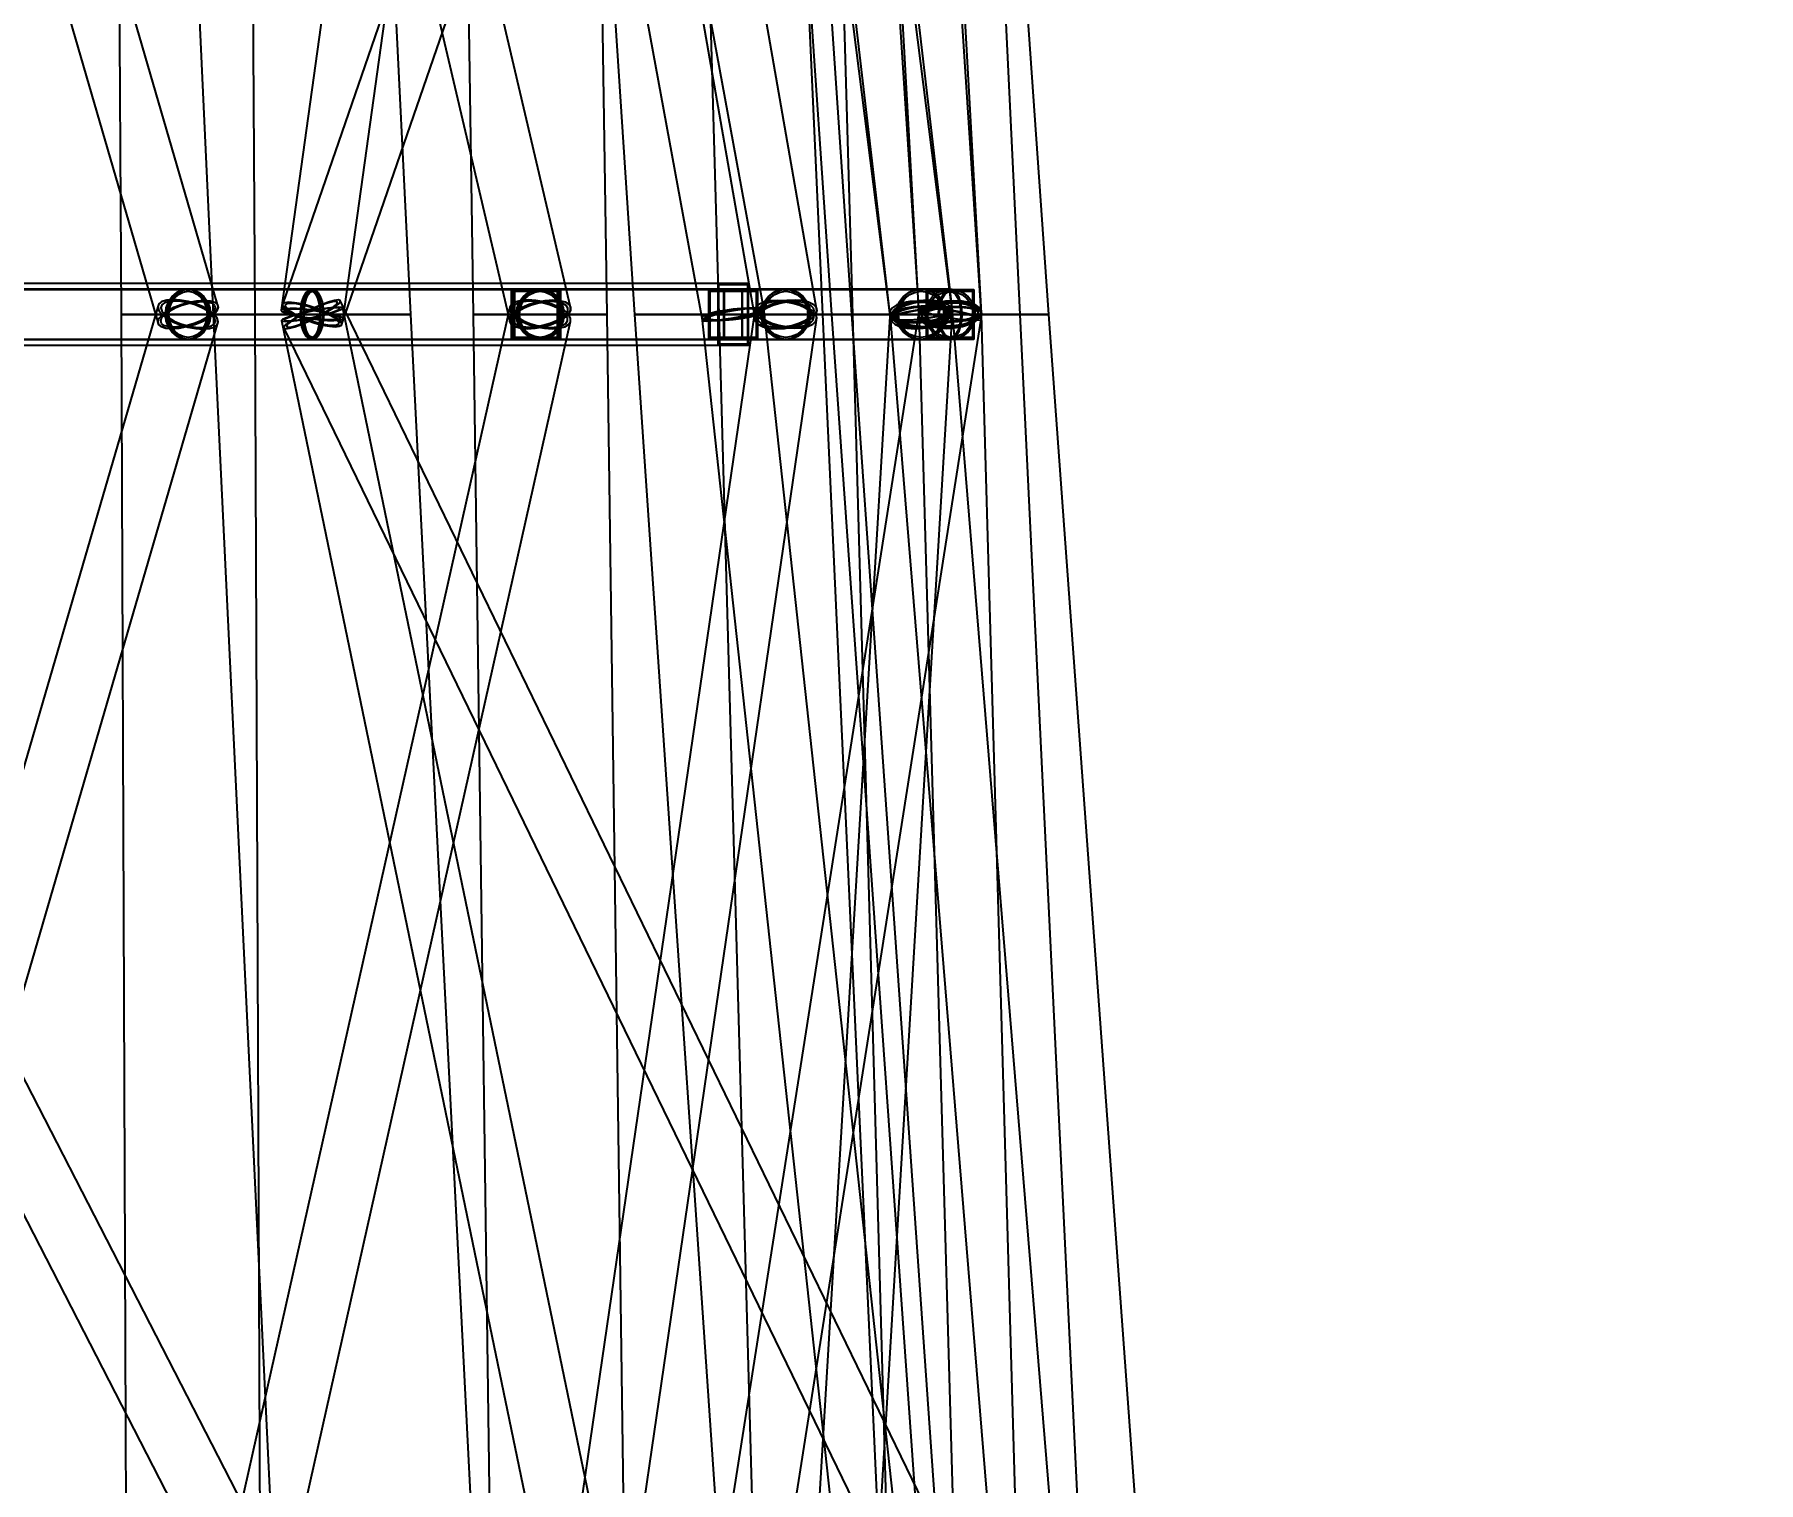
# Model space of a CAD drawing. Header units: millimetres. Extents: x -123812 to 252100, y -3000 to 639000.
# Drawn here: x 16293 to 30272, y 115526 to 127270 of the extents above; entities that cross this region are included whole.
import ezdxf

# ---------------------------------------------------------------- set-up
doc = ezdxf.new("R2010")
doc.units = ezdxf.units.MM
doc.layers.add('D-STR-DIM', color=7, linetype='Continuous', lineweight=13)
doc.layers.add('D-STR-STRC', color=7, linetype='Continuous', lineweight=25)
doc.styles.add('OpenSansCondensed-Light', font='OpenSansCondensed-Light.ttf')
doc.styles.add('TOWER_UNICODE', font='Arial Unicode.ttf')
doc.dimstyles.new('EZDXF', dxfattribs={"dimtxt": 0.25, "dimasz": 0.175, "dimexe": 0.375, "dimexo": 0.125, "dimgap": 0.1, "dimtad": 1, "dimlfac": 100, "dimzin": 12, "dimdsep": 46, "dimtxsty": 'OpenSansCondensed-Light', "dimblk": 'ARCHTICK', "dimcen": 2.5, "dimazin": 3, "dimtfac": 0.5, "dimtmove": 2, "dimatfit": 3})

# ---------------------------------------------------------------- blocks, each defined once
blk = doc.blocks.new('_ARCHTICK')
at = {"color": 0, "linetype": 'BYBLOCK', "const_width": 0.15}
blk.add_lwpolyline([(-0.5, -0.5), (0.5, 0.5)], dxfattribs=at)

msp = doc.modelspace()

# ---------------------------------------------------------------- linework, layer by layer
at = {"layer": 'D-STR-STRC'}
for points in [[(17112.8, 149954.8), (21708.1, 124954.8), (21716.6, 124948.3), (21741.5, 124945.3), (21781.3, 124946.1), (21833, 124950.5), (21893.3, 124958.3), (21957.9, 124969), (22022.6, 124981.7), (22082.9, 124995.8), (22134.6, 125010.1), (22174.3, 125023.7), (22199.3, 125035.7), (22207.8, 125045.2), (17612.6, 150045.2)], [(21772.2, 150034.3), (18292.1, 125034.3), (18300.7, 125023.5), (18325.8, 125011.1), (18365.8, 124998), (18417.9, 124985), (18478.6, 124973), (18543.7, 124962.9), (18608.9, 124955.3), (18669.6, 124950.7), (18721.7, 124949.5), (18761.7, 124951.7), (18786.8, 124957.3), (18795.4, 124965.7), (22275.5, 149965.7)], [(20060.3, 149968.8), (23231.3, 124968.8), (23239.9, 124959.8), (23265.1, 124953.5), (23305.1, 124950.4), (23357.3, 124950.7), (23418.1, 124954.4), (23483.3, 124961.1), (23548.5, 124970.5), (23609.3, 124981.9), (23661.5, 124994.6), (23701.6, 125007.6), (23726.8, 125020.1), (23735.3, 125031.2), (20564.3, 150031.2)], [(22070.8, 149986.8), (23464.3, 124986.8), (23472.9, 124970.6), (23498.2, 124956.4), (23538.5, 124945.2), (23591.1, 124937.8), (23652.2, 124934.5), (23717.9, 124935.8), (23783.5, 124941.4), (23844.7, 124951), (23897.2, 124963.9), (23937.5, 124979.3), (23962.9, 124996.2), (23971.5, 125013.2), (22578.1, 150013.2)], [(13660.8, 137418.9), (17299.3, 124918.9), (17321.6, 124900.6), (17358.7, 124889.2), (17408.1, 124885.3), (17466.3, 124889.2), (17529.5, 124900.6), (17593.2, 124918.9), (17653.2, 124942.6), (17705.4, 124970.3), (17746.2, 125000), (17772.8, 125029.7), (17783.5, 125057.4), (17777.5, 125081.1), (14139, 137581.1)], [(17215.9, 137441.4), (20146.4, 124941.4), (20161.4, 124917.2), (20192.1, 124898.6), (20236.7, 124886.9), (20291.9, 124882.9), (20354, 124886.9), (20418.8, 124898.6), (20481.9, 124917.2), (20539, 124941.4), (20586.2, 124969.7), (20620.2, 125000), (20638.8, 125030.3), (20640.7, 125058.6), (17710.2, 137558.6)], [(22617.9, 137586.9), (18305.8, 125086.9), (18304.1, 125071), (18318.7, 125050.2), (18348.7, 125026), (18391.9, 125000), (18445.5, 124974), (18505.8, 124949.8), (18568.7, 124929), (18629.9, 124913.1), (18685.2, 124903), (18730.8, 124899.6), (18763.7, 124903), (18781.7, 124913.1), (23093.7, 137413.1)], [(19952.9, 137469.5), (22134.6, 124969.5), (22140.5, 124941.1), (22163, 124916.7), (22200.7, 124898), (22250.9, 124886.2), (22310.3, 124882.2), (22374.9, 124886.2), (22440.1, 124898), (22501.6, 124916.7), (22555.2, 124941.1), (22597.2, 124969.5), (22624.8, 125000), (22636.1, 125030.5), (20454.3, 137530.5)], [(21774.5, 137469.8), (23231.1, 124969.8), (23243.6, 124941.7), (23272.4, 124917.5), (23315.6, 124899), (23370.2, 124887.3), (23432.5, 124883.3), (23498.3, 124887.3), (23563, 124899), (23622.4, 124917.5), (23672.2, 124941.7), (23709.2, 124969.8), (23730.8, 125000), (23735.5, 125030.2), (22278.9, 137530.2)], [(22649, 137470.6), (23467, 124970.6), (23484.9, 124943.2), (23518.8, 124919.7), (23566.2, 124901.7), (23624, 124890.3), (23688.2, 124886.4), (23754.3, 124890.3), (23818, 124901.7), (23874.9, 124919.7), (23921.1, 124943.2), (23953.4, 124970.6), (23969.7, 125000), (23968.8, 125029.4), (23150.9, 137529.4)], [(12511.3, 124884.6), (18934.3, 112384.6), (18944.3, 112380.6), (18969, 112384.6), (19006.8, 112396.6), (19055, 112415.6), (19110.4, 112440.3), (19169.3, 112469.1), (19227.5, 112500), (19281.2, 112530.9), (19326.7, 112559.7), (19360.8, 112584.4), (19381.3, 112603.4), (19386.7, 112615.4), (12963.8, 125115.4)], [(12737.6, 124796.8), (18543.7, 124796.8), (18561.5, 124803.7), (18578.1, 124824), (18592.3, 124856.3), (18603.2, 124898.4), (18610.1, 124947.4), (18612.4, 125000), (18610.1, 125052.6), (18603.2, 125101.6), (18592.3, 125143.7), (18578.1, 125176), (18561.5, 125196.3), (18543.7, 125203.2), (12737.6, 125203.2)], [(14141, 112440.2), (17783.8, 124940.2), (17775.6, 124969), (17751.3, 125000), (17712.4, 125031), (17661.6, 125059.8), (17602.5, 125084.6), (17539, 125103.7), (17475.4, 125115.6), (17416.2, 125119.7), (17365.2, 125115.6), (17326.1, 125103.7), (17301.4, 125084.6), (17292.9, 125059.8), (13650.1, 112559.8)], [(13909.1, 124796.8), (17538.4, 124796.8), (17582, 124803.7), (17622.7, 124824), (17657.6, 124856.3), (17684.4, 124898.4), (17701.2, 124947.4), (17707, 125000), (17701.2, 125052.6), (17684.4, 125101.6), (17657.6, 125143.7), (17622.7, 125176), (17582, 125196.3), (17538.4, 125203.2), (13909.1, 125203.2)], [(17837.3, 112441.4), (20640.6, 124941.4), (20640.1, 124969.7), (20622.8, 125000), (20589.8, 125030.3), (20543.5, 125058.6), (20487, 125082.9), (20424.1, 125101.5), (20359.1, 125113.2), (20296.4, 125117.2), (20240.4, 125113.2), (20194.9, 125101.5), (20162.8, 125082.9), (20146.5, 125058.6), (17343.2, 112558.6)], [(24837.5, 112612.6), (18771.1, 125112.6), (18755.9, 125116.5), (18726.3, 125112.6), (18684.2, 125100.9), (18632.5, 125082.4), (18574.8, 125058.3), (18515, 125030.2), (18457.1, 125000), (18405.1, 124969.8), (18362.6, 124941.7), (18332.5, 124917.6), (18316.7, 124899.1), (18316.4, 124887.4), (24382.8, 112387.4)], [(20816.4, 112470.7), (22637.2, 124970.7), (22628.3, 125000), (22602.8, 125029.3), (22562.5, 125056.6), (22510.1, 125080.1), (22449.3, 125098.1), (22384, 125109.4), (22318.9, 125113.3), (22258.3, 125109.4), (22206.3, 125098.1), (22166.6, 125080.1), (22141.8, 125056.6), (22133.5, 125029.3), (20312.7, 112529.3)], [(23972.9, 100051), (18792.5, 125051), (18784, 125056.3), (18759.2, 125057.8), (18719.7, 125055.4), (18668.1, 125049.2), (18608.1, 125039.7), (18543.7, 125027.4), (18479.4, 125013.3), (18419.4, 124998.3), (18367.8, 124983.3), (18328.3, 124969.6), (18303.4, 124957.9), (18295, 124949), (23475.3, 99949)], [(20045.7, 99961.3), (23968.9, 124961.3), (23960.3, 124971.4), (23935.3, 124983.5), (23895.4, 124996.6), (23843.4, 125010), (23782.9, 125022.7), (23717.9, 125033.9), (23652.9, 125042.8), (23592.4, 125048.7), (23540.4, 125051.3), (23500.5, 125050.5), (23475.5, 125046.1), (23466.9, 125038.7), (19543.7, 100038.7)], [(24926.1, 100026.7), (22210.5, 125026.7), (22201.9, 125036.4), (22176.7, 125043.5), (22136.5, 125047.7), (22084.2, 125048.7), (22023.3, 125046.3), (21957.9, 125040.8), (21892.6, 125032.5), (21831.7, 125021.9), (21779.4, 125009.9), (21739.2, 124997.2), (21714, 124984.7), (21705.4, 124973.3), (24421, 99973.3)], [(22986.4, 112472), (23734.2, 124972), (23735.3, 125000), (23719.1, 125028), (23686.9, 125054), (23640.8, 125076.4), (23583.9, 125093.6), (23520.3, 125104.4), (23454.1, 125108.1), (23389.9, 125104.4), (23332, 125093.6), (23284.5, 125076.4), (23250.5, 125054), (23232.4, 125028), (22484.5, 112528)], [(25785.7, 100019.3), (23736.5, 125019.3), (23727.9, 125036.1), (23702.6, 125050.4), (23662.4, 125061.3), (23609.9, 125068.1), (23548.9, 125070.2), (23483.3, 125067.5), (23417.8, 125060.2), (23356.7, 125048.8), (23304.3, 125034.1), (23264, 125017), (23238.7, 124998.8), (23230.1, 124980.7), (25279.3, 99980.7)], [(24328, 112500), (23971.4, 125000), (23966.6, 125026.4), (23945, 125051), (23907.8, 125072.1), (23857.7, 125088.3), (23798.1, 125098.5), (23733, 125102), (23666.9, 125098.5), (23604.3, 125088.3), (23549.4, 125072.1), (23506, 125051), (23477, 125026.4), (23464.4, 125000), (23821, 112500)]]:
    msp.add_lwpolyline(points, dxfattribs=at)
for points in [[(16921.2, 137500), (16995.4, 125000), (18081.3, 125000), (18004.8, 137500)], [(17160, 137500), (17742.8, 125000), (19344.7, 125000), (18728.9, 137500)], [(19661.8, 137500), (19850.6, 125000), (20936.5, 125000), (20745.4, 137500)], [(20335.6, 137500), (21157, 125000), (22758.9, 125000), (21904.5, 137500)], [(21484.9, 137500), (21842.4, 125000), (22928.3, 125000), (22568.5, 137500)], [(22071.4, 137500), (22916.9, 125000), (24518.8, 125000), (23640.2, 137500)], [(22115.5, 137500), (22682.4, 125000), (24284.3, 125000), (23684.4, 137500)], [(5244.4, 124750), (22082.9, 124750), (22082.9, 125250), (5244.4, 125250)], [(11510.7, 124800), (22032.1, 124800), (22032.1, 125200), (11510.7, 125200)], [(15594.5, 124800), (20543.5, 124800), (20543.5, 125200), (15594.5, 125200)], [(17325.5, 125000), (17364.4, 124969), (17415.1, 124940.2), (17474.3, 124915.4), (17537.8, 124896.3), (17601.3, 124884.4), (17660.6, 124880.3), (17711.5, 124884.4), (17750.7, 124896.3), (17775.3, 124915.4), (17783.8, 124940.2), (17775.6, 124969), (17751.3, 125000), (17712.4, 125031), (17661.6, 125059.8), (17602.5, 125084.6), (17539, 125103.7), (17475.4, 125115.6), (17416.2, 125119.7), (17365.2, 125115.6), (17326.1, 125103.7), (17301.4, 125084.6), (17292.9, 125059.8), (17301.1, 125031)], [(17746.2, 125000), (17705.4, 124970.3), (17653.2, 124942.6), (17593.2, 124918.9), (17529.5, 124900.6), (17466.3, 124889.2), (17408.1, 124885.3), (17358.7, 124889.2), (17321.6, 124900.6), (17299.3, 124918.9), (17293.3, 124942.6), (17303.9, 124970.3), (17330.6, 125000), (17371.4, 125029.7), (17423.5, 125057.4), (17483.5, 125081.1), (17547.3, 125099.4), (17610.4, 125110.8), (17668.7, 125114.7), (17718, 125110.8), (17755.1, 125099.4), (17777.5, 125081.1), (17783.5, 125057.4), (17772.8, 125029.7)], [(17355.8, 125000), (17362.1, 124947.4), (17380.3, 124898.4), (17409.3, 124856.3), (17447.1, 124824), (17491.1, 124803.7), (17538.4, 124796.8), (20393.6, 124796.8), (20440.8, 124803.7), (20484.8, 124824), (20522.6, 124856.3), (20551.7, 124898.4), (20569.9, 124947.4), (20576.1, 125000), (20569.9, 125052.6), (20551.7, 125101.6), (20522.6, 125143.7), (20484.8, 125176), (20440.8, 125196.3), (20393.6, 125203.2), (17538.4, 125203.2), (17491.1, 125196.3), (17447.1, 125176), (17409.3, 125143.7), (17380.3, 125101.6), (17362.1, 125052.6)], [(17720.9, 125000), (17714.7, 124947.4), (17696.5, 124898.4), (17667.5, 124856.3), (17629.7, 124824), (17585.6, 124803.7), (17538.4, 124796.8), (17491.1, 124803.7), (17447.1, 124824), (17409.3, 124856.3), (17380.3, 124898.4), (17362.1, 124947.4), (17355.8, 125000), (17362.1, 125052.6), (17380.3, 125101.6), (17409.3, 125143.7), (17447.1, 125176), (17491.1, 125196.3), (17538.4, 125203.2), (17585.6, 125196.3), (17629.7, 125176), (17667.5, 125143.7), (17696.5, 125101.6), (17714.7, 125052.6)], [(17707, 125000), (17701.2, 124947.4), (17684.4, 124898.4), (17657.6, 124856.3), (17622.7, 124824), (17582, 124803.7), (17538.4, 124796.8), (17494.8, 124803.7), (17454.1, 124824), (17419.2, 124856.3), (17392.4, 124898.4), (17375.6, 124947.4), (17369.8, 125000), (17375.6, 125052.6), (17392.4, 125101.6), (17419.2, 125143.7), (17454.1, 125176), (17494.8, 125196.3), (17538.4, 125203.2), (17582, 125196.3), (17622.7, 125176), (17657.6, 125143.7), (17684.4, 125101.6), (17701.2, 125052.6)], [(17706.6, 125000), (17700.8, 124951.5), (17684, 124906.4), (17657.3, 124867.6), (17622.5, 124837.9), (17581.9, 124819.2), (17538.4, 124812.8), (17494.9, 124819.2), (17454.3, 124837.9), (17419.5, 124867.6), (17392.7, 124906.4), (17375.9, 124951.5), (17370.2, 125000), (17375.9, 125048.5), (17392.7, 125093.6), (17419.5, 125132.4), (17454.3, 125162.1), (17494.9, 125180.8), (17538.4, 125187.2), (17581.9, 125180.8), (17622.5, 125162.1), (17657.3, 125132.4), (17684, 125093.6), (17700.8, 125048.5)], [(17693.7, 125000), (17688.4, 124951.5), (17672.9, 124906.4), (17648.2, 124867.6), (17616, 124837.9), (17578.6, 124819.2), (17538.4, 124812.8), (17498.2, 124819.2), (17460.7, 124837.9), (17428.6, 124867.6), (17403.9, 124906.4), (17388.4, 124951.5), (17383.1, 125000), (17388.4, 125048.5), (17403.9, 125093.6), (17428.6, 125132.4), (17460.7, 125162.1), (17498.2, 125180.8), (17538.4, 125187.2), (17578.6, 125180.8), (17616, 125162.1), (17648.2, 125132.4), (17672.9, 125093.6), (17688.4, 125048.5)], [(18457.1, 125000), (18405.1, 124969.8), (18362.6, 124941.7), (18332.5, 124917.6), (18316.7, 124899.1), (18316.4, 124887.4), (18331.6, 124883.5), (18361.2, 124887.4), (18403.3, 124899.1), (18455, 124917.6), (18512.7, 124941.7), (18572.5, 124969.8), (18630.4, 125000), (18682.3, 125030.2), (18724.9, 125058.3), (18755, 125082.4), (18770.8, 125100.9), (18771.1, 125112.6), (18755.9, 125116.5), (18726.3, 125112.6), (18684.2, 125100.9), (18632.5, 125082.4), (18574.8, 125058.3), (18515, 125030.2)], [(18449.3, 125000), (18452.5, 124947.4), (18461.9, 124898.4), (18477, 124856.3), (18496.5, 124824), (18519.3, 124803.7), (18543.7, 124796.8), (23717.9, 124796.8), (23742.3, 124803.7), (23765.1, 124824), (23784.7, 124856.3), (23799.7, 124898.4), (23809.1, 124947.4), (23812.3, 125000), (23809.1, 125052.6), (23799.7, 125101.6), (23784.7, 125143.7), (23765.1, 125176), (23742.3, 125196.3), (23717.9, 125203.2), (18543.7, 125203.2), (18519.3, 125196.3), (18496.5, 125176), (18477, 125143.7), (18461.9, 125101.6), (18452.5, 125052.6)], [(18638.2, 125000), (18635, 124947.4), (18625.5, 124898.4), (18610.5, 124856.3), (18591, 124824), (18568.2, 124803.7), (18543.7, 124796.8), (18519.3, 124803.7), (18496.5, 124824), (18477, 124856.3), (18461.9, 124898.4), (18452.5, 124947.4), (18449.3, 125000), (18452.5, 125052.6), (18461.9, 125101.6), (18477, 125143.7), (18496.5, 125176), (18519.3, 125196.3), (18543.7, 125203.2), (18568.2, 125196.3), (18591, 125176), (18610.5, 125143.7), (18625.5, 125101.6), (18635, 125052.6)], [(18630.8, 125000), (18627.8, 124951.5), (18619.1, 124906.4), (18605.3, 124867.6), (18587.3, 124837.9), (18566.3, 124819.2), (18543.7, 124812.8), (18521.2, 124819.2), (18500.2, 124837.9), (18482.2, 124867.6), (18468.4, 124906.4), (18459.7, 124951.5), (18456.7, 125000), (18459.7, 125048.5), (18468.4, 125093.6), (18482.2, 125132.4), (18500.2, 125162.1), (18521.2, 125180.8), (18543.7, 125187.2), (18566.3, 125180.8), (18587.3, 125162.1), (18605.3, 125132.4), (18619.1, 125093.6), (18627.8, 125048.5)], [(18612.4, 125000), (18610.1, 124947.4), (18603.2, 124898.4), (18592.3, 124856.3), (18578.1, 124824), (18561.5, 124803.7), (18543.7, 124796.8), (18526, 124803.7), (18509.4, 124824), (18495.2, 124856.3), (18484.3, 124898.4), (18477.4, 124947.4), (18475.1, 125000), (18477.4, 125052.6), (18484.3, 125101.6), (18495.2, 125143.7), (18509.4, 125176), (18526, 125196.3), (18543.7, 125203.2), (18561.5, 125196.3), (18578.1, 125176), (18592.3, 125143.7), (18603.2, 125101.6), (18610.1, 125052.6)], [(18607, 125000), (18604.8, 124951.5), (18598.5, 124906.4), (18588.5, 124867.6), (18575.4, 124837.9), (18560.1, 124819.2), (18543.7, 124812.8), (18527.4, 124819.2), (18512.1, 124837.9), (18499, 124867.6), (18489, 124906.4), (18482.6, 124951.5), (18480.5, 125000), (18482.6, 125048.5), (18489, 125093.6), (18499, 125132.4), (18512.1, 125162.1), (18527.4, 125180.8), (18543.7, 125187.2), (18560.1, 125180.8), (18575.4, 125162.1), (18588.5, 125132.4), (18598.5, 125093.6), (18604.8, 125048.5)], [(20620.2, 125000), (20586.2, 124969.7), (20539, 124941.4), (20481.9, 124917.2), (20418.8, 124898.6), (20354, 124886.9), (20291.9, 124882.9), (20236.7, 124886.9), (20192.1, 124898.6), (20161.4, 124917.2), (20146.4, 124941.4), (20148.3, 124969.7), (20166.9, 125000), (20200.9, 125030.3), (20248.1, 125058.6), (20305.2, 125082.8), (20368.3, 125101.4), (20433.1, 125113.1), (20495.3, 125117.1), (20550.5, 125113.1), (20595, 125101.4), (20625.8, 125082.8), (20640.7, 125058.6), (20638.8, 125030.3)], [(20164.4, 125000), (20197.3, 124969.7), (20243.6, 124941.4), (20300.2, 124917.1), (20363.1, 124898.5), (20428, 124886.8), (20490.7, 124882.8), (20546.7, 124886.8), (20592.3, 124898.5), (20624.3, 124917.1), (20640.6, 124941.4), (20640.1, 124969.7), (20622.8, 125000), (20589.8, 125030.3), (20543.5, 125058.6), (20487, 125082.9), (20424.1, 125101.5), (20359.1, 125113.2), (20296.4, 125117.2), (20240.4, 125113.2), (20194.9, 125101.5), (20162.8, 125082.9), (20146.5, 125058.6), (20147, 125030.3)], [(20161.6, 124800), (22155.9, 124800), (22155.9, 125200), (20161.6, 125200)], [(20161.6, 125200), (20557.5, 125200), (20557.5, 124800), (20161.6, 124800)], [(20166.9, 124800), (23910.6, 124800), (23910.6, 125200), (20166.9, 125200)], [(20166.9, 125200), (20552.2, 125200), (20552.2, 124800), (20166.9, 124800)], [(20173.5, 125188), (20545.6, 125188), (20545.6, 124812), (20173.5, 124812)], [(20175.6, 125200), (20543.5, 125200), (20543.5, 124800), (20175.6, 124800)], [(20178.4, 125188), (20540.7, 125188), (20540.7, 124812), (20178.4, 124812)], [(20186.7, 125188), (20532.5, 125188), (20532.5, 124812), (20186.7, 124812)], [(20200.5, 125000), (20207.1, 124947.4), (20226.4, 124898.4), (20257, 124856.3), (20297, 124824), (20343.6, 124803.7), (20393.6, 124796.8), (22385.4, 124796.8), (22435.3, 124803.7), (22481.9, 124824), (22521.9, 124856.3), (22552.6, 124898.4), (22571.9, 124947.4), (22578.4, 125000), (22571.9, 125052.6), (22552.6, 125101.6), (22521.9, 125143.7), (22481.9, 125176), (22435.3, 125196.3), (22385.4, 125203.2), (20393.6, 125203.2), (20343.6, 125196.3), (20297, 125176), (20257, 125143.7), (20226.4, 125101.6), (20207.1, 125052.6)], [(20586.6, 125000), (20580.1, 124947.4), (20560.8, 124898.4), (20530.1, 124856.3), (20490.1, 124824), (20443.5, 124803.7), (20393.6, 124796.8), (20343.6, 124803.7), (20297, 124824), (20257, 124856.3), (20226.4, 124898.4), (20207.1, 124947.4), (20200.5, 125000), (20207.1, 125052.6), (20226.4, 125101.6), (20257, 125143.7), (20297, 125176), (20343.6, 125196.3), (20393.6, 125203.2), (20443.5, 125196.3), (20490.1, 125176), (20530.1, 125143.7), (20560.8, 125101.6), (20580.1, 125052.6)], [(20576.1, 125000), (20569.9, 124947.4), (20551.7, 124898.4), (20522.6, 124856.3), (20484.8, 124824), (20440.8, 124803.7), (20393.6, 124796.8), (20346.3, 124803.7), (20302.3, 124824), (20264.5, 124856.3), (20235.5, 124898.4), (20217.2, 124947.4), (20211, 125000), (20217.2, 125052.6), (20235.5, 125101.6), (20264.5, 125143.7), (20302.3, 125176), (20346.3, 125196.3), (20393.6, 125203.2), (20440.8, 125196.3), (20484.8, 125176), (20522.6, 125143.7), (20551.7, 125101.6), (20569.9, 125052.6)], [(20571.4, 125000), (20565.4, 124951.5), (20547.6, 124906.4), (20519.3, 124867.6), (20482.5, 124837.9), (20439.6, 124819.2), (20393.6, 124812.8), (20347.5, 124819.2), (20304.6, 124837.9), (20267.8, 124867.6), (20239.5, 124906.4), (20221.8, 124951.5), (20215.7, 125000), (20221.8, 125048.5), (20239.5, 125093.6), (20267.8, 125132.4), (20304.6, 125162.1), (20347.5, 125180.8), (20393.6, 125187.2), (20439.6, 125180.8), (20482.5, 125162.1), (20519.3, 125132.4), (20547.6, 125093.6), (20565.4, 125048.5)], [(20561.7, 125000), (20556, 124951.5), (20539.2, 124906.4), (20512.5, 124867.6), (20477.6, 124837.9), (20437.1, 124819.2), (20393.6, 124812.8), (20350, 124819.2), (20309.5, 124837.9), (20274.6, 124867.6), (20247.9, 124906.4), (20231.1, 124951.5), (20225.4, 125000), (20231.1, 125048.5), (20247.9, 125093.6), (20274.6, 125132.4), (20309.5, 125162.1), (20350, 125180.8), (20393.6, 125187.2), (20437.1, 125180.8), (20477.6, 125162.1), (20512.5, 125132.4), (20539.2, 125093.6), (20556, 125048.5)], [(21760, 125200), (22155.9, 125200), (22155.9, 124800), (21760, 124800)], [(21771.9, 125188), (22144, 125188), (22144, 124812), (21771.9, 124812)], [(22082.9, 125250), (21832.9, 125250), (21832.9, 124750), (22082.9, 124750)], [(22076.9, 125238), (21838.9, 125238), (21838.9, 124762), (22076.9, 124762)], [(21883.8, 125200), (22032.1, 125200), (22032.1, 124800), (21883.8, 124800)], [(21888.2, 125188), (22027.7, 125188), (22027.7, 124812), (21888.2, 124812)], [(22142.5, 125000), (22167.9, 124970.7), (22208.2, 124943.4), (22260.6, 124919.9), (22321.5, 124901.9), (22386.7, 124890.6), (22451.8, 124886.7), (22512.4, 124890.6), (22564.4, 124901.9), (22604.1, 124919.9), (22629, 124943.4), (22637.2, 124970.7), (22628.3, 125000), (22602.8, 125029.3), (22562.5, 125056.6), (22510.1, 125080.1), (22449.3, 125098.1), (22384, 125109.4), (22318.9, 125113.3), (22258.3, 125109.4), (22206.3, 125098.1), (22166.6, 125080.1), (22141.8, 125056.6), (22133.5, 125029.3)], [(22624.8, 125000), (22597.2, 124969.5), (22555.2, 124941.1), (22501.6, 124916.7), (22440.1, 124898), (22374.9, 124886.2), (22310.3, 124882.2), (22250.9, 124886.2), (22200.7, 124898), (22163, 124916.7), (22140.5, 124941.1), (22134.6, 124969.5), (22145.9, 125000), (22173.5, 125030.5), (22215.5, 125058.9), (22269.1, 125083.3), (22330.6, 125102), (22395.8, 125113.8), (22460.4, 125117.8), (22519.8, 125113.8), (22570.1, 125102), (22607.7, 125083.3), (22630.3, 125058.9), (22636.1, 125030.5)], [(22185.4, 125000), (22192.2, 124947.4), (22212.2, 124898.4), (22244, 124856.3), (22285.4, 124824), (22333.6, 124803.7), (22385.4, 124796.8), (23483.3, 124796.8), (23535.1, 124803.7), (23583.3, 124824), (23624.7, 124856.3), (23656.5, 124898.4), (23676.5, 124947.4), (23683.3, 125000), (23676.5, 125052.6), (23656.5, 125101.6), (23624.7, 125143.7), (23583.3, 125176), (23535.1, 125196.3), (23483.3, 125203.2), (22385.4, 125203.2), (22333.6, 125196.3), (22285.4, 125176), (22244, 125143.7), (22212.2, 125101.6), (22192.2, 125052.6)], [(22585.3, 125000), (22578.5, 124947.4), (22558.5, 124898.4), (22526.7, 124856.3), (22485.3, 124824), (22437.1, 124803.7), (22385.4, 124796.8), (22333.6, 124803.7), (22285.4, 124824), (22244, 124856.3), (22212.2, 124898.4), (22192.2, 124947.4), (22185.4, 125000), (22192.2, 125052.6), (22212.2, 125101.6), (22244, 125143.7), (22285.4, 125176), (22333.6, 125196.3), (22385.4, 125203.2), (22437.1, 125196.3), (22485.3, 125176), (22526.7, 125143.7), (22558.5, 125101.6), (22578.5, 125052.6)], [(22578.4, 125000), (22571.9, 124947.4), (22552.6, 124898.4), (22521.9, 124856.3), (22481.9, 124824), (22435.3, 124803.7), (22385.4, 124796.8), (22335.4, 124803.7), (22288.8, 124824), (22248.8, 124856.3), (22218.2, 124898.4), (22198.9, 124947.4), (22192.3, 125000), (22198.9, 125052.6), (22218.2, 125101.6), (22248.8, 125143.7), (22288.8, 125176), (22335.4, 125196.3), (22385.4, 125203.2), (22435.3, 125196.3), (22481.9, 125176), (22521.9, 125143.7), (22552.6, 125101.6), (22571.9, 125052.6)], [(22569.6, 125000), (22563.3, 124951.5), (22544.9, 124906.4), (22515.6, 124867.6), (22477.5, 124837.9), (22433, 124819.2), (22385.4, 124812.8), (22337.7, 124819.2), (22293.3, 124837.9), (22255.1, 124867.6), (22225.8, 124906.4), (22207.4, 124951.5), (22201.1, 125000), (22207.4, 125048.5), (22225.8, 125093.6), (22255.1, 125132.4), (22293.3, 125162.1), (22337.7, 125180.8), (22385.4, 125187.2), (22433, 125180.8), (22477.5, 125162.1), (22515.6, 125132.4), (22544.9, 125093.6), (22563.3, 125048.5)], [(22563.2, 125000), (22557.2, 124951.5), (22539.4, 124906.4), (22511.1, 124867.6), (22474.3, 124837.9), (22431.4, 124819.2), (22385.4, 124812.8), (22339.3, 124819.2), (22296.4, 124837.9), (22259.6, 124867.6), (22231.3, 124906.4), (22213.6, 124951.5), (22207.5, 125000), (22213.6, 125048.5), (22231.3, 125093.6), (22259.6, 125132.4), (22296.4, 125162.1), (22339.3, 125180.8), (22385.4, 125187.2), (22431.4, 125180.8), (22474.3, 125162.1), (22511.1, 125132.4), (22539.4, 125093.6), (22557.2, 125048.5)], [(23730.8, 125000), (23709.2, 124969.8), (23672.2, 124941.7), (23622.4, 124917.5), (23563, 124899), (23498.3, 124887.3), (23432.5, 124883.3), (23370.2, 124887.3), (23315.6, 124899), (23272.4, 124917.5), (23243.6, 124941.7), (23231.1, 124969.8), (23235.9, 125000), (23257.4, 125030.2), (23294.4, 125058.3), (23344.3, 125082.5), (23403.6, 125101), (23468.4, 125112.7), (23534.2, 125116.7), (23596.5, 125112.7), (23651.1, 125101), (23694.3, 125082.5), (23723.1, 125058.3), (23735.5, 125030.2)], [(23280.3, 125000), (23287.2, 124947.4), (23307.5, 124898.4), (23339.7, 124856.3), (23381.8, 124824), (23430.8, 124803.7), (23483.3, 124796.8), (23717.9, 124796.8), (23770.4, 124803.7), (23819.4, 124824), (23861.5, 124856.3), (23893.7, 124898.4), (23914, 124947.4), (23920.9, 125000), (23914, 125052.6), (23893.7, 125101.6), (23861.5, 125143.7), (23819.4, 125176), (23770.4, 125196.3), (23717.9, 125203.2), (23483.3, 125203.2), (23430.8, 125196.3), (23381.8, 125176), (23339.7, 125143.7), (23307.5, 125101.6), (23287.2, 125052.6)], [(23686.4, 125000), (23679.4, 124947.4), (23659.2, 124898.4), (23626.9, 124856.3), (23584.8, 124824), (23535.9, 124803.7), (23483.3, 124796.8), (23430.8, 124803.7), (23381.8, 124824), (23339.7, 124856.3), (23307.5, 124898.4), (23287.2, 124947.4), (23280.3, 125000), (23287.2, 125052.6), (23307.5, 125101.6), (23339.7, 125143.7), (23381.8, 125176), (23430.8, 125196.3), (23483.3, 125203.2), (23535.9, 125196.3), (23584.8, 125176), (23626.9, 125143.7), (23659.2, 125101.6), (23679.4, 125052.6)], [(23683.3, 125000), (23676.5, 124947.4), (23656.5, 124898.4), (23624.7, 124856.3), (23583.3, 124824), (23535.1, 124803.7), (23483.3, 124796.8), (23431.6, 124803.7), (23383.3, 124824), (23341.9, 124856.3), (23310.2, 124898.4), (23290.2, 124947.4), (23283.4, 125000), (23290.2, 125052.6), (23310.2, 125101.6), (23341.9, 125143.7), (23383.3, 125176), (23431.6, 125196.3), (23483.3, 125203.2), (23535.1, 125196.3), (23583.3, 125176), (23624.7, 125143.7), (23656.5, 125101.6), (23676.5, 125052.6)], [(23670.4, 125000), (23664, 124951.5), (23645.3, 124906.4), (23615.6, 124867.6), (23576.8, 124837.9), (23531.7, 124819.2), (23483.3, 124812.8), (23434.9, 124819.2), (23389.8, 124837.9), (23351.1, 124867.6), (23321.3, 124906.4), (23302.6, 124951.5), (23296.3, 125000), (23302.6, 125048.5), (23321.3, 125093.6), (23351.1, 125132.4), (23389.8, 125162.1), (23434.9, 125180.8), (23483.3, 125187.2), (23531.7, 125180.8), (23576.8, 125162.1), (23615.6, 125132.4), (23645.3, 125093.6), (23664, 125048.5)], [(23667.5, 125000), (23661.3, 124951.5), (23642.8, 124906.4), (23613.6, 124867.6), (23575.4, 124837.9), (23531, 124819.2), (23483.3, 124812.8), (23435.6, 124819.2), (23391.2, 124837.9), (23353.1, 124867.6), (23323.8, 124906.4), (23305.4, 124951.5), (23299.1, 125000), (23305.4, 125048.5), (23323.8, 125093.6), (23353.1, 125132.4), (23391.2, 125162.1), (23435.6, 125180.8), (23483.3, 125187.2), (23531, 125180.8), (23575.4, 125162.1), (23613.6, 125132.4), (23642.8, 125093.6), (23661.3, 125048.5)], [(23969.7, 125000), (23953.4, 124970.6), (23921.1, 124943.2), (23874.9, 124919.7), (23818, 124901.7), (23754.3, 124890.3), (23688.2, 124886.4), (23624, 124890.3), (23566.2, 124901.7), (23518.8, 124919.7), (23484.9, 124943.2), (23467, 124970.6), (23466.1, 125000), (23482.4, 125029.4), (23514.7, 125056.8), (23560.9, 125080.3), (23617.7, 125098.3), (23681.4, 125109.7), (23747.6, 125113.6), (23811.8, 125109.7), (23869.6, 125098.3), (23917, 125080.3), (23950.8, 125056.8), (23968.8, 125029.4)], [(23920.9, 125000), (23914, 124947.4), (23893.7, 124898.4), (23861.5, 124856.3), (23819.4, 124824), (23770.4, 124803.7), (23717.9, 124796.8), (23665.3, 124803.7), (23616.4, 124824), (23574.3, 124856.3), (23542.1, 124898.4), (23521.8, 124947.4), (23514.9, 125000), (23521.8, 125052.6), (23542.1, 125101.6), (23574.3, 125143.7), (23616.4, 125176), (23665.3, 125196.3), (23717.9, 125203.2), (23770.4, 125196.3), (23819.4, 125176), (23861.5, 125143.7), (23893.7, 125101.6), (23914, 125052.6)], [(23525.2, 125200), (23910.6, 125200), (23910.6, 124800), (23525.2, 124800)], [(23904.9, 125000), (23898.6, 124951.5), (23879.9, 124906.4), (23850.2, 124867.6), (23811.4, 124837.9), (23766.3, 124819.2), (23717.9, 124812.8), (23669.5, 124819.2), (23624.4, 124837.9), (23585.6, 124867.6), (23555.9, 124906.4), (23537.2, 124951.5), (23530.8, 125000), (23537.2, 125048.5), (23555.9, 125093.6), (23585.6, 125132.4), (23624.4, 125162.1), (23669.5, 125180.8), (23717.9, 125187.2), (23766.3, 125180.8), (23811.4, 125162.1), (23850.2, 125132.4), (23879.9, 125093.6), (23898.6, 125048.5)], [(23536.8, 125188), (23899, 125188), (23899, 124812), (23536.8, 124812)], [(23812.3, 125000), (23809.1, 124947.4), (23799.7, 124898.4), (23784.7, 124856.3), (23765.1, 124824), (23742.3, 124803.7), (23717.9, 124796.8), (23693.4, 124803.7), (23670.7, 124824), (23651.1, 124856.3), (23636.1, 124898.4), (23626.7, 124947.4), (23623.4, 125000), (23626.7, 125052.6), (23636.1, 125101.6), (23651.1, 125143.7), (23670.7, 125176), (23693.4, 125196.3), (23717.9, 125203.2), (23742.3, 125196.3), (23765.1, 125176), (23784.7, 125143.7), (23799.7, 125101.6), (23809.1, 125052.6)], [(23804.9, 125000), (23801.9, 124951.5), (23793.3, 124906.4), (23779.4, 124867.6), (23761.4, 124837.9), (23740.4, 124819.2), (23717.9, 124812.8), (23695.4, 124819.2), (23674.4, 124837.9), (23656.4, 124867.6), (23642.5, 124906.4), (23633.8, 124951.5), (23630.9, 125000), (23633.8, 125048.5), (23642.5, 125093.6), (23656.4, 125132.4), (23674.4, 125162.1), (23695.4, 125180.8), (23717.9, 125187.2), (23740.4, 125180.8), (23761.4, 125162.1), (23779.4, 125132.4), (23793.3, 125093.6), (23801.9, 125048.5)], [(16995.4, 125000), (17046.1, 112500), (18134.4, 112500), (18081.3, 125000)], [(18081.3, 125000), (18062.8, 125000), (18008.6, 125000), (17922.3, 125000), (17809.9, 125000), (17678.9, 125000), (17538.4, 125000), (17397.9, 125000), (17266.9, 125000), (17154.5, 125000), (17068.2, 125000), (17013.9, 125000), (16995.4, 125000), (17013.9, 125000), (17068.2, 125000), (17154.5, 125000), (17266.9, 125000), (17397.9, 125000), (17538.4, 125000), (17678.9, 125000), (17809.9, 125000), (17922.3, 125000), (18008.6, 125000), (18062.8, 125000)], [(17346.4, 125000), (17381.5, 124972.1), (17427.2, 124946), (17480.6, 124923.7), (17537.8, 124906.5), (17595.1, 124895.8), (17648.6, 124892.1), (17694.5, 124895.8), (17729.8, 124906.5), (17752, 124923.7), (17759.7, 124946), (17752.3, 124972.1), (17730.3, 125000), (17695.3, 125027.9), (17649.5, 125054), (17596.2, 125076.3), (17538.9, 125093.5), (17481.6, 125104.2), (17428.2, 125107.9), (17382.3, 125104.2), (17347, 125093.5), (17324.8, 125076.3), (17317.1, 125054), (17324.5, 125027.9)], [(17725.8, 125000), (17689, 124973.2), (17641.9, 124948.3), (17587.8, 124926.9), (17530.3, 124910.4), (17473.4, 124900.1), (17420.9, 124896.6), (17376.4, 124900.1), (17343, 124910.4), (17322.8, 124926.9), (17317.4, 124948.3), (17327, 124973.2), (17351, 125000), (17387.8, 125026.8), (17434.8, 125051.7), (17488.9, 125073.1), (17546.4, 125089.6), (17603.3, 125099.9), (17655.8, 125103.4), (17700.3, 125099.9), (17733.8, 125089.6), (17753.9, 125073.1), (17759.4, 125051.7), (17749.8, 125026.8)], [(17742.8, 125000), (18343, 112500), (19977.9, 112500), (19344.7, 125000)], [(19344.7, 125000), (19317.4, 125000), (19237.4, 125000), (19110.1, 125000), (18944.2, 125000), (18751, 125000), (18543.7, 125000), (18336.4, 125000), (18143.3, 125000), (17977.4, 125000), (17850.1, 125000), (17770.1, 125000), (17742.8, 125000), (17770.1, 125000), (17850.1, 125000), (17977.4, 125000), (18143.3, 125000), (18336.4, 125000), (18543.7, 125000), (18751, 125000), (18944.2, 125000), (19110.1, 125000), (19237.4, 125000), (19317.4, 125000)], [(18543.7, 124962.9), (18478.6, 124973), (18417.9, 124985), (18365.8, 124998), (18325.8, 125011.1), (18300.7, 125023.5), (18292.1, 125034.3), (18300.7, 125042.7), (18325.8, 125048.3), (18365.8, 125050.5), (18417.9, 125049.3), (18478.6, 125044.7), (18543.7, 125037.1), (18608.9, 125027), (18669.6, 125015), (18721.7, 125002), (18761.7, 124988.9), (18786.8, 124976.5), (18795.4, 124965.7), (18786.8, 124957.3), (18761.7, 124951.7), (18721.7, 124949.5), (18669.6, 124950.7), (18608.9, 124955.3)], [(18543.7, 125027.4), (18479.4, 125013.3), (18419.4, 124998.3), (18367.8, 124983.3), (18328.3, 124969.6), (18303.4, 124957.9), (18295, 124949), (18303.4, 124943.7), (18328.3, 124942.2), (18367.8, 124944.6), (18419.4, 124950.8), (18479.4, 124960.3), (18543.7, 124972.6), (18608.1, 124986.7), (18668.1, 125001.7), (18719.7, 125016.7), (18759.2, 125030.4), (18784, 125042.1), (18792.5, 125051), (18784, 125056.3), (18759.2, 125057.8), (18719.7, 125055.4), (18668.1, 125049.2), (18608.1, 125039.7)], [(18695.5, 125000), (18738.8, 124974), (18768.7, 124949.8), (18783.4, 124929), (18781.7, 124913.1), (18763.7, 124903), (18730.8, 124899.6), (18685.2, 124903), (18629.9, 124913.1), (18568.7, 124929), (18505.8, 124949.8), (18445.5, 124974), (18391.9, 125000), (18348.7, 125026), (18318.7, 125050.2), (18304.1, 125071), (18305.8, 125086.9), (18323.8, 125097), (18356.7, 125100.4), (18402.3, 125097), (18457.6, 125086.9), (18518.8, 125071), (18581.7, 125050.2), (18642, 125026)], [(18543.7, 124966.5), (18485, 124975.7), (18430.3, 124986.5), (18383.3, 124998.2), (18347.3, 125010), (18324.6, 125021.2), (18316.9, 125030.9), (18324.6, 125038.5), (18347.3, 125043.5), (18383.3, 125045.5), (18430.3, 125044.4), (18485, 125040.3), (18543.7, 125033.5), (18602.5, 125024.3), (18657.2, 125013.5), (18704.2, 125001.8), (18740.2, 124990), (18762.9, 124978.8), (18770.6, 124969.1), (18762.9, 124961.5), (18740.2, 124956.5), (18704.2, 124954.5), (18657.2, 124955.6), (18602.5, 124959.7)], [(18543.7, 125024.7), (18485.7, 125012), (18431.6, 124998.4), (18385.1, 124985), (18349.5, 124972.6), (18327.1, 124962), (18319.5, 124954.1), (18327.1, 124949.2), (18349.5, 124947.9), (18385.1, 124950.1), (18431.6, 124955.6), (18485.7, 124964.2), (18543.7, 124975.3), (18601.8, 124988), (18655.9, 125001.6), (18702.3, 125015), (18738, 125027.4), (18760.4, 125038), (18768, 125045.9), (18760.4, 125050.8), (18738, 125052.1), (18702.3, 125049.9), (18655.9, 125044.4), (18601.8, 125035.8)], [(18680.6, 125000), (18719.6, 124976.6), (18746.6, 124954.7), (18759.8, 124936), (18758.2, 124921.6), (18742.1, 124912.6), (18712.4, 124909.5), (18671.2, 124912.6), (18621.4, 124921.6), (18566.2, 124936), (18509.6, 124954.7), (18455.2, 124976.6), (18406.9, 125000), (18367.9, 125023.4), (18340.9, 125045.3), (18327.7, 125064), (18329.3, 125078.4), (18345.4, 125087.4), (18375.1, 125090.5), (18416.3, 125087.4), (18466.1, 125078.4), (18521.3, 125064), (18577.9, 125045.3), (18632.3, 125023.4)], [(18465.6, 125000), (18418.8, 124972.8), (18380.5, 124947.5), (18353.3, 124925.7), (18339, 124909), (18338.8, 124898.5), (18352.5, 124894.9), (18379.2, 124898.5), (18417.2, 124909), (18463.7, 124925.7), (18515.8, 124947.5), (18569.7, 124972.8), (18621.9, 125000), (18668.7, 125027.2), (18707, 125052.5), (18734.2, 125074.3), (18748.5, 125091), (18748.7, 125101.5), (18735, 125105.1), (18708.3, 125101.5), (18670.3, 125091), (18623.8, 125074.3), (18571.7, 125052.5), (18517.8, 125027.2)], [(19850.6, 125000), (20020.4, 112500), (21108.7, 112500), (20936.5, 125000)], [(20936.5, 125000), (20918, 125000), (20863.8, 125000), (20777.5, 125000), (20665, 125000), (20534.1, 125000), (20393.6, 125000), (20253, 125000), (20122.1, 125000), (20009.6, 125000), (19923.4, 125000), (19869.1, 125000), (19850.6, 125000), (19869.1, 125000), (19923.4, 125000), (20009.6, 125000), (20122.1, 125000), (20253, 125000), (20393.6, 125000), (20534.1, 125000), (20665, 125000), (20777.5, 125000), (20863.8, 125000), (20918, 125000)], [(20597.9, 125000), (20567.2, 124972.7), (20524.7, 124947.2), (20473.2, 124925.3), (20416.3, 124908.6), (20357.9, 124898), (20301.9, 124894.4), (20252.1, 124898), (20212, 124908.6), (20184.2, 124925.3), (20170.7, 124947.2), (20172.4, 124972.7), (20189.2, 125000), (20219.9, 125027.3), (20262.4, 125052.8), (20313.9, 125074.7), (20370.8, 125091.4), (20429.2, 125102), (20485.3, 125105.6), (20535, 125102), (20575.2, 125091.4), (20602.9, 125074.7), (20616.4, 125052.8), (20614.7, 125027.3)], [(20186.9, 125000), (20216.6, 124972.6), (20258.4, 124947.1), (20309.4, 124925.3), (20366.1, 124908.5), (20424.7, 124897.9), (20481.1, 124894.3), (20531.6, 124897.9), (20572.7, 124908.5), (20601.6, 124925.3), (20616.3, 124947.1), (20615.8, 124972.6), (20600.2, 125000), (20570.5, 125027.4), (20528.7, 125052.9), (20477.8, 125074.7), (20421.1, 125091.5), (20362.5, 125102.1), (20306, 125105.7), (20255.5, 125102.1), (20214.4, 125091.5), (20185.5, 125074.7), (20170.8, 125052.9), (20171.3, 125027.4)], [(21157, 125000), (22008.5, 112500), (23643.4, 112500), (22758.9, 125000)], [(22758.9, 125000), (22731.6, 125000), (22651.6, 125000), (22524.3, 125000), (22358.4, 125000), (22165.2, 125000), (21957.9, 125000), (21750.6, 125000), (21557.5, 125000), (21391.6, 125000), (21264.3, 125000), (21184.3, 125000), (21157, 125000), (21184.3, 125000), (21264.3, 125000), (21391.6, 125000), (21557.5, 125000), (21750.6, 125000), (21957.9, 125000), (22165.2, 125000), (22358.4, 125000), (22524.3, 125000), (22651.6, 125000), (22731.6, 125000)], [(21957.9, 125040.8), (21892.6, 125032.5), (21831.7, 125021.9), (21779.4, 125009.9), (21739.2, 124997.2), (21714, 124984.7), (21705.4, 124973.3), (21714, 124963.6), (21739.2, 124956.5), (21779.4, 124952.3), (21831.7, 124951.3), (21892.6, 124953.7), (21957.9, 124959.2), (22023.3, 124967.5), (22084.2, 124978.1), (22136.5, 124990.1), (22176.7, 125002.8), (22201.9, 125015.3), (22210.5, 125026.7), (22201.9, 125036.4), (22176.7, 125043.5), (22136.5, 125047.7), (22084.2, 125048.7), (22023.3, 125046.3)], [(21957.9, 125031), (21893.3, 125018.3), (21833, 125004.2), (21781.3, 124989.9), (21741.5, 124976.3), (21716.6, 124964.3), (21708.1, 124954.8), (21716.6, 124948.3), (21741.5, 124945.3), (21781.3, 124946.1), (21833, 124950.5), (21893.3, 124958.3), (21957.9, 124969), (22022.6, 124981.7), (22082.9, 124995.8), (22134.6, 125010.1), (22174.3, 125023.7), (22199.3, 125035.7), (22207.8, 125045.2), (22199.3, 125051.7), (22174.3, 125054.7), (22134.6, 125053.9), (22082.9, 125049.5), (22022.6, 125041.7)], [(21957.9, 125036.8), (21899, 125029.3), (21844.1, 125019.8), (21796.9, 125009), (21760.8, 124997.5), (21738, 124986.2), (21730.2, 124975.9), (21738, 124967.2), (21760.8, 124960.8), (21796.9, 124957), (21844.1, 124956.1), (21899, 124958.3), (21957.9, 124963.2), (22016.9, 124970.7), (22071.8, 124980.2), (22118.9, 124991), (22155.1, 125002.5), (22177.9, 125013.8), (22185.6, 125024.1), (22177.9, 125032.8), (22155.1, 125039.2), (22118.9, 125043), (22071.8, 125043.9), (22016.9, 125041.7)], [(21957.9, 125028), (21899.6, 125016.5), (21845.3, 125003.8), (21798.6, 124990.9), (21762.8, 124978.7), (21740.3, 124967.8), (21732.7, 124959.2), (21740.3, 124953.4), (21762.8, 124950.7), (21798.6, 124951.4), (21845.3, 124955.4), (21899.6, 124962.4), (21957.9, 124972), (22016.3, 124983.5), (22070.6, 124996.2), (22117.2, 125009.1), (22153, 125021.3), (22175.5, 125032.2), (22183.2, 125040.8), (22175.5, 125046.6), (22153, 125049.3), (22117.2, 125048.6), (22070.6, 125044.6), (22016.3, 125037.6)], [(21842.4, 125000), (22191.3, 112500), (23279.6, 112500), (22928.3, 125000)], [(22928.3, 125000), (22909.8, 125000), (22855.6, 125000), (22769.3, 125000), (22656.8, 125000), (22525.9, 125000), (22385.4, 125000), (22244.8, 125000), (22113.9, 125000), (22001.4, 125000), (21915.1, 125000), (21860.9, 125000), (21842.4, 125000), (21860.9, 125000), (21915.1, 125000), (22001.4, 125000), (22113.9, 125000), (22244.8, 125000), (22385.4, 125000), (22525.9, 125000), (22656.8, 125000), (22769.3, 125000), (22855.6, 125000), (22909.8, 125000)], [(22166.4, 125000), (22189.3, 124973.6), (22225.7, 124948.9), (22272.9, 124927.8), (22327.8, 124911.6), (22386.6, 124901.4), (22445.3, 124897.9), (22499.9, 124901.4), (22546.8, 124911.6), (22582.6, 124927.8), (22605, 124948.9), (22612.4, 124973.6), (22604.4, 125000), (22581.4, 125026.4), (22545.1, 125051.1), (22497.8, 125072.2), (22443, 125088.4), (22384.2, 125098.6), (22325.4, 125102.1), (22270.8, 125098.6), (22224, 125088.4), (22188.1, 125072.2), (22165.7, 125051.1), (22158.3, 125026.4)], [(22601.3, 125000), (22576.4, 124972.5), (22538.5, 124946.9), (22490.2, 124924.9), (22434.7, 124908), (22375.9, 124897.4), (22317.7, 124893.8), (22264.1, 124897.4), (22218.8, 124908), (22184.9, 124924.9), (22164.6, 124946.9), (22159.3, 124972.5), (22169.5, 125000), (22194.3, 125027.5), (22232.2, 125053.1), (22280.5, 125075.1), (22336, 125092), (22394.8, 125102.6), (22453, 125106.2), (22506.6, 125102.6), (22551.9, 125092), (22585.9, 125075.1), (22606.2, 125053.1), (22611.4, 125027.5)], [(22682.4, 125000), (23257, 112500), (24892, 112500), (24284.3, 125000)], [(24284.3, 125000), (24257, 125000), (24177, 125000), (24049.7, 125000), (23883.8, 125000), (23690.6, 125000), (23483.3, 125000), (23276, 125000), (23082.8, 125000), (22917, 125000), (22789.7, 125000), (22709.7, 125000), (22682.4, 125000), (22709.7, 125000), (22789.7, 125000), (22917, 125000), (23082.8, 125000), (23276, 125000), (23483.3, 125000), (23690.6, 125000), (23883.8, 125000), (24049.7, 125000), (24177, 125000), (24257, 125000)], [(22916.9, 125000), (23792.7, 112500), (25427.6, 112500), (24518.8, 125000)], [(24518.8, 125000), (24491.5, 125000), (24411.5, 125000), (24284.2, 125000), (24118.4, 125000), (23925.2, 125000), (23717.9, 125000), (23510.6, 125000), (23317.4, 125000), (23151.5, 125000), (23024.3, 125000), (22944.2, 125000), (22916.9, 125000), (22944.2, 125000), (23024.3, 125000), (23151.5, 125000), (23317.4, 125000), (23510.6, 125000), (23717.9, 125000), (23925.2, 125000), (24118.4, 125000), (24284.2, 125000), (24411.5, 125000), (24491.5, 125000)], [(23483.3, 124932.5), (23417.8, 124929.8), (23356.7, 124931.9), (23304.3, 124938.7), (23264, 124949.6), (23238.7, 124963.9), (23230.1, 124980.7), (23238.7, 124998.8), (23264, 125017), (23304.3, 125034.1), (23356.7, 125048.8), (23417.8, 125060.2), (23483.3, 125067.5), (23548.9, 125070.2), (23609.9, 125068.1), (23662.4, 125061.3), (23702.6, 125050.4), (23727.9, 125036.1), (23736.5, 125019.3), (23727.9, 125001.2), (23702.6, 124983), (23662.4, 124965.9), (23609.9, 124951.2), (23548.9, 124939.8)], [(23483.3, 125038.9), (23418.1, 125029.5), (23357.3, 125018.1), (23305.1, 125005.4), (23265.1, 124992.4), (23239.9, 124979.9), (23231.3, 124968.8), (23239.9, 124959.8), (23265.1, 124953.5), (23305.1, 124950.4), (23357.3, 124950.7), (23418.1, 124954.4), (23483.3, 124961.1), (23548.5, 124970.5), (23609.3, 124981.9), (23661.5, 124994.6), (23701.6, 125007.6), (23726.8, 125020.1), (23735.3, 125031.2), (23726.8, 125040.2), (23701.6, 125046.5), (23661.5, 125049.6), (23609.3, 125049.3), (23548.5, 125045.6)], [(23231.4, 125000), (23247.5, 124972), (23279.8, 124946), (23325.9, 124923.6), (23382.7, 124906.4), (23446.4, 124895.6), (23512.6, 124891.9), (23576.8, 124895.6), (23634.6, 124906.4), (23682.2, 124923.6), (23716.1, 124946), (23734.2, 124972), (23735.3, 125000), (23719.1, 125028), (23686.9, 125054), (23640.8, 125076.4), (23583.9, 125093.6), (23520.3, 125104.4), (23454.1, 125108.1), (23389.9, 125104.4), (23332, 125093.6), (23284.5, 125076.4), (23250.5, 125054), (23232.4, 125028)], [(23483.3, 124939.2), (23424.2, 124936.8), (23369.2, 124938.6), (23321.9, 124944.7), (23285.6, 124954.5), (23262.8, 124967.5), (23255, 124982.6), (23262.8, 124998.9), (23285.6, 125015.3), (23321.9, 125030.7), (23369.2, 125044), (23424.2, 125054.2), (23483.3, 125060.8), (23542.4, 125063.2), (23597.5, 125061.4), (23644.7, 125055.3), (23681, 125045.5), (23703.8, 125032.5), (23711.6, 125017.4), (23703.8, 125001.1), (23681, 124984.7), (23644.7, 124969.3), (23597.5, 124956), (23542.4, 124945.8)], [(23706.4, 125000), (23687, 124972.8), (23653.6, 124947.4), (23608.7, 124925.6), (23555.2, 124908.9), (23496.8, 124898.4), (23437.5, 124894.8), (23381.3, 124898.4), (23332.1, 124908.9), (23293.1, 124925.6), (23267.2, 124947.4), (23255.9, 124972.8), (23260.2, 125000), (23279.7, 125027.2), (23313, 125052.6), (23358, 125074.4), (23411.5, 125091.1), (23469.9, 125101.6), (23529.2, 125105.2), (23585.3, 125101.6), (23634.6, 125091.1), (23673.5, 125074.4), (23699.5, 125052.6), (23710.7, 125027.2)], [(23483.3, 125035.1), (23424.5, 125026.6), (23369.7, 125016.3), (23322.6, 125004.9), (23286.5, 124993.2), (23263.8, 124981.9), (23256.1, 124971.9), (23263.8, 124963.7), (23286.5, 124958.1), (23322.6, 124955.3), (23369.7, 124955.6), (23424.5, 124958.9), (23483.3, 124964.9), (23542.1, 124973.4), (23596.9, 124983.7), (23644, 124995.1), (23680.1, 125006.8), (23702.8, 125018.1), (23710.5, 125028.1), (23702.8, 125036.3), (23680.1, 125041.9), (23644, 125044.7), (23596.9, 125044.4), (23542.1, 125041.1)], [(23256.2, 125000), (23270.7, 124974.8), (23299.8, 124951.3), (23341.4, 124931.1), (23392.6, 124915.6), (23450, 124905.9), (23509.7, 124902.6), (23567.6, 124905.9), (23619.7, 124915.6), (23662.6, 124931.1), (23693.2, 124951.3), (23709.5, 124974.8), (23710.5, 125000), (23695.9, 125025.2), (23666.8, 125048.7), (23625.3, 125068.9), (23574, 125084.4), (23516.6, 125094.1), (23456.9, 125097.4), (23399.1, 125094.1), (23346.9, 125084.4), (23304.1, 125068.9), (23273.4, 125048.7), (23257.1, 125025.2)], [(23717.9, 124935.8), (23652.2, 124934.5), (23591.1, 124937.8), (23538.5, 124945.2), (23498.2, 124956.4), (23472.9, 124970.6), (23464.3, 124986.8), (23472.9, 125003.8), (23498.2, 125020.7), (23538.5, 125036.1), (23591.1, 125049), (23652.2, 125058.6), (23717.9, 125064.2), (23783.5, 125065.5), (23844.7, 125062.2), (23897.2, 125054.8), (23937.5, 125043.6), (23962.9, 125029.4), (23971.5, 125013.2), (23962.9, 124996.2), (23937.5, 124979.3), (23897.2, 124963.9), (23844.7, 124951), (23783.5, 124941.4)], [(23464.4, 125000), (23469.2, 124973.6), (23490.8, 124949), (23528, 124927.9), (23578.1, 124911.7), (23637.7, 124901.5), (23702.8, 124898), (23768.9, 124901.5), (23831.5, 124911.7), (23886.4, 124927.9), (23929.8, 124949), (23958.8, 124973.6), (23971.4, 125000), (23966.6, 125026.4), (23945, 125051), (23907.8, 125072.1), (23857.7, 125088.3), (23798.1, 125098.5), (23733, 125102), (23666.9, 125098.5), (23604.3, 125088.3), (23549.4, 125072.1), (23506, 125051), (23477, 125026.4)], [(23717.9, 124966.1), (23652.9, 124977.3), (23592.4, 124990), (23540.4, 125003.4), (23500.5, 125016.5), (23475.5, 125028.6), (23466.9, 125038.7), (23475.5, 125046.1), (23500.5, 125050.5), (23540.4, 125051.3), (23592.4, 125048.7), (23652.9, 125042.8), (23717.9, 125033.9), (23782.9, 125022.7), (23843.4, 125010), (23895.4, 124996.6), (23935.3, 124983.5), (23960.3, 124971.4), (23968.9, 124961.3), (23960.3, 124953.9), (23935.3, 124949.5), (23895.4, 124948.7), (23843.4, 124951.3), (23782.9, 124957.2)], [(23717.9, 124942.1), (23658.7, 124941), (23603.6, 124943.9), (23556.2, 124950.6), (23519.9, 124960.7), (23497, 124973.5), (23489.2, 124988.1), (23497, 125003.5), (23519.9, 125018.6), (23556.2, 125032.5), (23603.6, 125044.2), (23658.7, 125052.8), (23717.9, 125057.9), (23777.1, 125059), (23832.2, 125056.1), (23879.6, 125049.4), (23915.9, 125039.3), (23938.8, 125026.5), (23946.6, 125011.9), (23938.8, 124996.5), (23915.9, 124981.4), (23879.6, 124967.5), (23832.2, 124955.8), (23777.1, 124947.2)], [(23489.4, 125000), (23493.6, 124976.2), (23513.2, 124954), (23546.7, 124935), (23591.8, 124920.4), (23645.6, 124911.2), (23704.2, 124908.1), (23763.9, 124911.2), (23820.3, 124920.4), (23869.8, 124935), (23909, 124954), (23935.1, 124976.2), (23946.4, 125000), (23942.2, 125023.8), (23922.6, 125046), (23889.1, 125065), (23844, 125079.6), (23790.2, 125088.8), (23731.5, 125091.9), (23671.9, 125088.8), (23615.5, 125079.6), (23566, 125065), (23526.8, 125046), (23500.7, 125023.8)], [(23944.9, 125000), (23930.2, 124973.5), (23901.1, 124948.8), (23859.5, 124927.6), (23808.2, 124911.3), (23750.8, 124901.1), (23691.1, 124897.6), (23633.2, 124901.1), (23581.2, 124911.3), (23538.4, 124927.6), (23507.9, 124948.8), (23491.7, 124973.5), (23490.9, 125000), (23505.5, 125026.5), (23534.7, 125051.2), (23576.3, 125072.4), (23627.6, 125088.7), (23685, 125098.9), (23744.7, 125102.4), (23802.6, 125098.9), (23854.6, 125088.7), (23897.4, 125072.4), (23927.9, 125051.2), (23944.1, 125026.5)], [(23717.9, 124969.4), (23659.3, 124979.5), (23604.8, 124991), (23557.9, 125003), (23521.9, 125014.9), (23499.3, 125025.8), (23491.6, 125034.9), (23499.3, 125041.6), (23521.9, 125045.5), (23557.9, 125046.3), (23604.8, 125043.9), (23659.3, 125038.6), (23717.9, 125030.6), (23776.5, 125020.5), (23831, 125009), (23877.9, 124997), (23913.9, 124985.1), (23936.5, 124974.2), (23944.2, 124965.1), (23936.5, 124958.4), (23913.9, 124954.5), (23877.9, 124953.7), (23831, 124956.1), (23776.5, 124961.4)]]:
    msp.add_lwpolyline(points, close=True, dxfattribs=at)

# ---------------------------------------------------------------- dimensions: what is measured, and where the dimension line sits
at = {"layer": 'D-STR-DIM'}
for base, p2 in [((187000, 0), (0, 450000)), ((250000, 0), (0, 375000)), ((124000, 0), (0, 350000))]:
    msp.add_linear_dim(base=base, p1=(0, 0), p2=p2, angle=90, dimstyle='EZDXF', override={"dimtxt": 8400, "dimasz": 3750, "dimexe": 2100, "dimexo": 1800, "dimgap": 2100, "dimtad": 1, "dimdec": 0, "dimlfac": 1, "dimlunit": 2, "dimtxsty": 'TOWER_UNICODE', "dimclrd": 7, "dimclre": 7, "dimclrt": 7}, dxfattribs=at).render()

doc.saveas('drawing.dxf')
